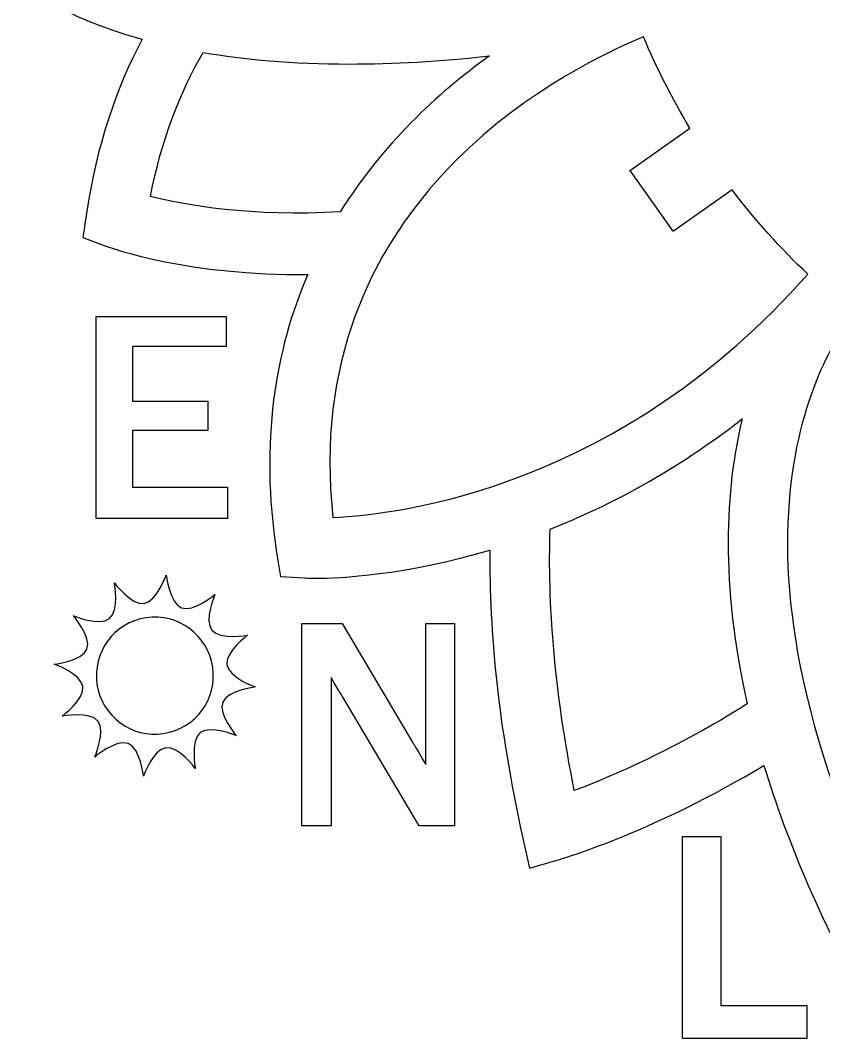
# Model space of a CAD drawing. Extents: x 28 to 619, y 185 to 708.
# Drawn here: x 272.4 to 378.9, y 360.8 to 495.8 of the extents above; entities that cross this region are included whole.
import ezdxf

# ---------------------------------------------------------------- set-up
doc = ezdxf.new("R2010")
doc.units = 0
doc.layers.add('Layer_1', color=7, linetype='CONTINUOUS')

msp = doc.modelspace()

# ---------------------------------------------------------------- linework, layer by layer
at = {"layer": 'Layer_1', "color": 5}
for p, q in [((354.98484, 493.656525), (354.98484, 493.656525)), ((353.242993, 476.0044), (361.129817, 481.573322)), ((358.890214, 467.908698), (353.229785, 475.926123)), ((366.718014, 473.366289), (358.969039, 467.894925)), ((289.629824, 472.505996), (289.629824, 472.505996)), ((282.441232, 429.78413), (282.441232, 456.588697)), ((282.441232, 456.588697), (299.682558, 456.588697)), ((299.682558, 456.588697), (299.682558, 452.602376)), ((299.682558, 452.602376), (287.271945, 452.602376)), ((287.271945, 452.602376), (287.271945, 445.336669)), ((287.271945, 445.336669), (297.247564, 445.336669)), ((297.247564, 445.336669), (297.247564, 441.448536)), ((297.247564, 441.448536), (287.271945, 441.448536)), ((287.271945, 441.448536), (287.271945, 433.947185)), ((287.271945, 433.947185), (299.859291, 433.947185)), ((299.859291, 433.947185), (299.859291, 429.78413)), ((299.859291, 429.78413), (282.441232, 429.78413)), ((299.859291, 429.78413), (299.859291, 429.78413)), ((289.060114, 416.635377), (289.060114, 416.635377)), ((309.686427, 389.063497), (309.686427, 415.868063)), ((309.686427, 415.868063), (315.027702, 415.868063)), ((315.027702, 415.868063), (324.41421, 400.07988)), ((326.122631, 397.193232), (326.122631, 415.868063)), ((326.122631, 415.868063), (329.932219, 415.868063)), ((329.932219, 415.868063), (329.932219, 389.063497)), ((313.57456, 408.700541), (313.57456, 389.063497)), ((325.238965, 389.063497), (315.066976, 406.187)), ((345.80635, 393.730363), (345.80635, 393.730363)), ((313.57456, 389.063497), (309.686427, 389.063497)), ((329.932219, 389.063497), (325.238965, 389.063497)), ((329.932219, 389.063497), (329.932219, 389.063497)), ((360.141537, 360.841274), (360.141537, 387.645841)), ((360.141537, 387.645841), (365.22752, 387.645841)), ((365.22752, 387.645841), (365.22752, 365.220336)), ((365.22752, 365.220336), (376.636636, 365.220336)), ((376.636636, 365.220336), (376.636636, 360.841274)), ((376.636636, 360.841274), (360.141537, 360.841274)), ((376.636636, 360.841274), (376.636636, 360.841274))]:
    msp.add_line(p, q, dxfattribs=at)
at = {"layer": 'Layer_1', "color": 1}
for p, q in [((281.157646, 470.243291), (280.68675, 467.046774)), ((280.68675, 467.046774), (283.719651, 465.921407)), ((306.346693, 425.304468), (306.845527, 422.11992)), ((306.845527, 422.11992), (310.061999, 421.920386)), ((288.775961, 418.521581), (288.775961, 418.521581)), ((338.95039, 387.61268), (339.868242, 383.454412)), ((339.868242, 383.454412), (343.958669, 384.643629))]:
    msp.add_line(p, q, dxfattribs=at)
for points in [[(272.390167, 500.891574), (272.689466, 500.612202), (277.346565, 496.430008), (288.532386, 493.341227)], [(288.532386, 493.341227), (285.10042, 486.860388), (282.482546, 479.254189), (281.157646, 470.243291)], [(283.719651, 465.921407), (284.525765, 465.622108), (294.849603, 461.950699), (310.473036, 462.162205)], [(310.473036, 462.162205), (306.163125, 452.145647), (304.111925, 439.974133), (306.346693, 425.304468)], [(311.594412, 421.888461), (314.611351, 421.888461), (323.314983, 422.255601), (334.624513, 425.62372)], [(334.624513, 425.62372), (334.508785, 414.805039), (335.713964, 402.242442), (338.95039, 387.61268)], [(284.190341, 416.521839), (285.527329, 417.587764), (284.854506, 421.255609), (284.854506, 421.255609)], [(284.854506, 421.255609), (284.854506, 421.255609), (287.085323, 418.266876), (288.775961, 418.521581)], [(288.775961, 418.521581), (290.466577, 418.776287), (291.718176, 422.289615), (291.718176, 422.289615)], [(291.718176, 422.289615), (291.718176, 422.289615), (292.154576, 418.585843), (293.74662, 417.960862)], [(310.061999, 421.920386), (310.061999, 421.920386), (310.592758, 421.888461), (311.594412, 421.888461)], [(293.74662, 417.960862), (295.33793, 417.336417), (298.178694, 419.753001), (298.178694, 419.753001)], [(298.178694, 419.753001), (298.178694, 419.753001), (296.70493, 416.326795), (297.771222, 414.989542)], [(281.219362, 412.497266), (281.844095, 414.088632), (279.427285, 416.928747), (279.427285, 416.928747)], [(279.427285, 416.928747), (279.427285, 416.928747), (282.853672, 415.455971), (284.190341, 416.521839)], [(297.771222, 414.989542), (298.837373, 413.653248), (302.505556, 414.325812), (302.505556, 414.325812)], [(302.505556, 414.325812), (302.505556, 414.325812), (299.516456, 412.095268), (299.771274, 410.404023)], [(276.891011, 410.468229), (276.891011, 410.468229), (280.594582, 410.905927), (281.219362, 412.497266)], [(280.658347, 407.52626), (280.40365, 409.216912), (276.891011, 410.468229), (276.891011, 410.468229)], [(299.771274, 410.404023), (300.025923, 408.713682), (303.538941, 407.462054), (303.538941, 407.462054)], [(277.924316, 403.604839), (277.924316, 403.604839), (280.912996, 405.835918), (280.658347, 407.52626)], [(303.538941, 407.462054), (303.538941, 407.462054), (299.835282, 407.025033), (299.210273, 405.432989)], [(299.210273, 405.432989), (298.585828, 403.841651), (301.002327, 401.001508), (301.002327, 401.001508)], [(282.658394, 402.940713), (281.592167, 404.277656), (277.924316, 403.604839), (277.924316, 403.604839)], [(282.251184, 398.177592), (282.251184, 398.177592), (283.723958, 401.603996), (282.658394, 402.940713)], [(301.002327, 401.001508), (301.002327, 401.001508), (297.576234, 402.474651), (296.238924, 401.40867)], [(296.238924, 401.40867), (294.902292, 400.342463), (295.575138, 396.674674), (295.575138, 396.674674)], [(286.682967, 399.969703), (285.091353, 400.594092), (282.251184, 398.177592), (282.251184, 398.177592)], [(288.711685, 395.641318), (288.711685, 395.641318), (288.274018, 399.34492), (286.682967, 399.969703)], [(295.575138, 396.674674), (295.575138, 396.674674), (293.344651, 399.663408), (291.653632, 399.408956)], [(291.653632, 399.408956), (289.963013, 399.154279), (288.711685, 395.641318), (288.711685, 395.641318)], [(343.958669, 384.643629), (344.924408, 384.922975), (356.712819, 388.482644), (370.939523, 397.062563)], [(370.939523, 397.062563), (373.996356, 386.982156), (378.721321, 375.732484), (385.800752, 363.213784)]]:
    msp.add_open_spline(points, degree=3, dxfattribs=at)
at = {"layer": 'Layer_1', "color": 5}
for points in [[(354.98484, 493.656525), (343.144545, 488.75997), (309.443656, 471.089094), (313.781496, 429.929424)], [(361.129817, 481.573322), (358.798746, 485.426107), (356.740403, 489.461941), (354.98484, 493.656525)], [(289.629824, 472.505996), (291.078434, 479.932623), (293.512736, 486.233855), (296.601509, 491.585353)], [(296.601509, 491.585353), (302.000872, 490.667482), (308.401889, 490.056922), (315.984145, 490.056922)], [(334.548697, 491.122424), (327.6249, 486.138097), (320.345937, 479.361942), (314.794928, 470.462778)], [(315.984145, 490.056922), (321.838444, 490.056922), (328.03993, 490.416078), (334.548697, 491.122424)], [(353.229785, 475.926123), (353.211751, 475.951664), (353.217451, 475.986366), (353.242993, 476.0044)], [(376.754006, 462.190399), (373.116867, 465.638406), (369.759467, 469.376112), (366.718014, 473.366289)], [(314.794928, 470.462778), (303.130229, 469.720516), (294.107345, 471.380629), (289.629824, 472.505996)], [(358.969039, 467.894925), (358.943357, 467.876891), (358.908248, 467.883157), (358.890214, 467.908698)], [(313.781496, 429.929424), (323.311209, 430.376379), (352.023877, 434.163993), (376.754006, 462.190399)], [(382.807983, 456.930702), (378.430237, 451.319836), (361.82493, 424.538494), (390.569659, 371.075617)], [(342.605839, 428.401219), (350.551244, 431.533888), (359.2908, 436.139109), (368.046293, 443.003044)], [(368.046293, 443.003044), (365.83147, 433.720769), (365.085218, 421.174134), (368.736693, 405.219474)], [(345.80635, 393.730363), (343.128617, 407.190859), (342.274615, 418.656026), (342.605839, 428.401219)], [(297.885945, 410.120644), (297.247756, 414.356715), (293.296193, 417.273566), (289.060114, 416.635377)], [(289.060114, 416.635377), (284.824001, 415.997216), (281.907144, 412.045654), (282.545316, 407.809555)], [(291.371155, 401.294821), (295.607255, 401.932954), (298.524106, 405.884517), (297.885945, 410.120644)], [(282.545316, 407.809555), (283.183485, 403.573455), (287.135079, 400.656604), (291.371155, 401.294821)], [(314.301132, 407.463406), (314.144036, 407.725235), (313.901845, 408.137613), (313.57456, 408.700541)], [(315.066976, 406.187), (314.90988, 406.448827), (314.654599, 406.874296), (314.301132, 407.463406)], [(368.736693, 405.219474), (359.214967, 399.229491), (350.631057, 395.550103), (345.80635, 393.730363)], [(324.41421, 400.07988), (324.492758, 399.948965), (325.062232, 398.986749), (326.122631, 397.193232)]]:
    msp.add_open_spline(points, degree=3, dxfattribs=at)

doc.saveas('drawing.dxf')
